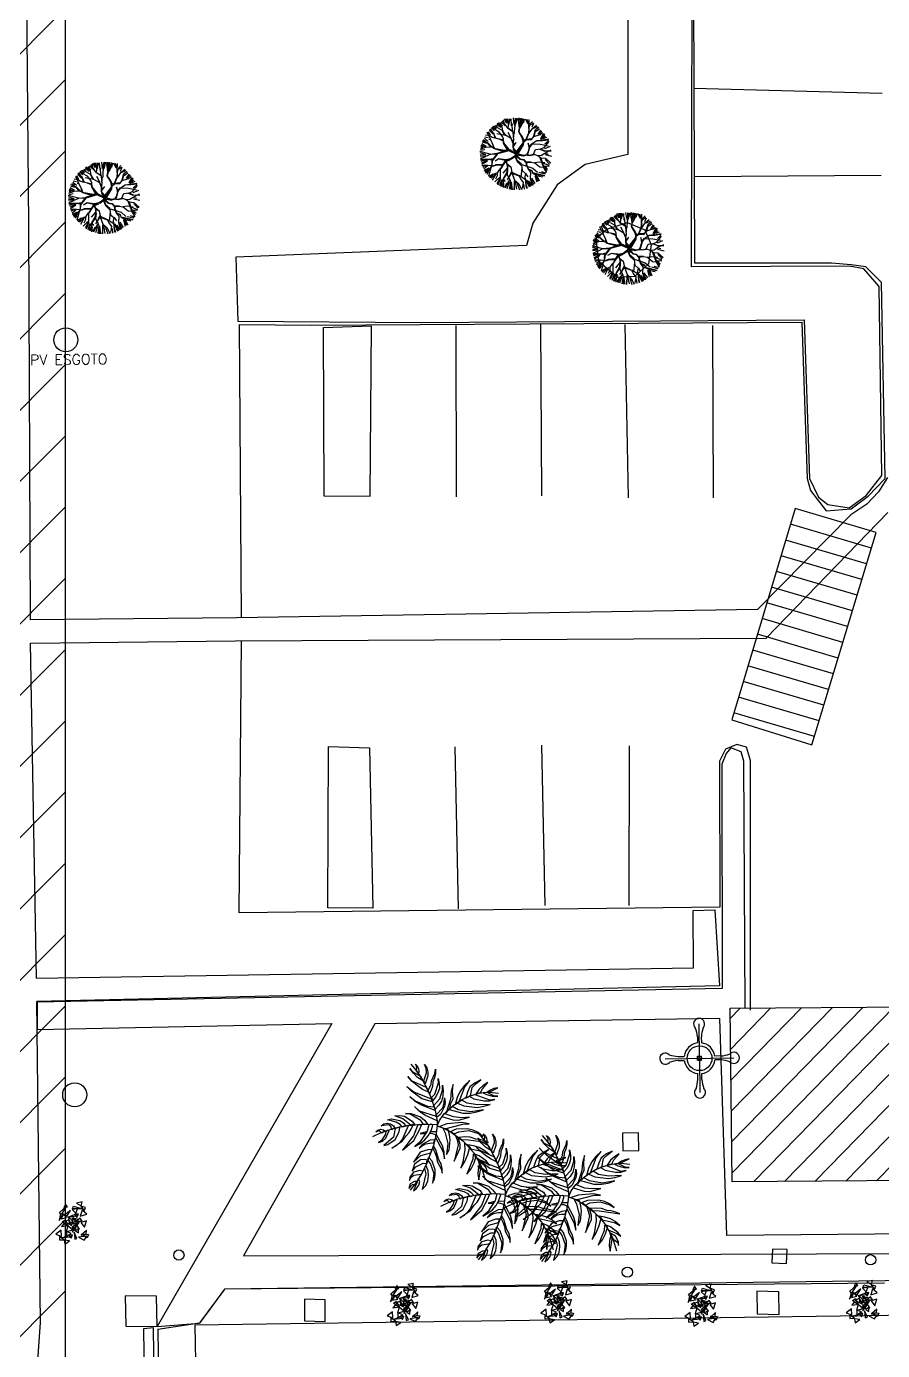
# Model space of a CAD drawing. Header units: metres. Extents: x 341 to 459, y 1341 to 1425.
# Drawn here: x 450.232 to 450.952, y 1418.144 to 1419.257 of the extents above; entities that cross this region are included whole.
import ezdxf

# ---------------------------------------------------------------- set-up
doc = ezdxf.new("R2010")
doc.units = ezdxf.units.M
doc.linetypes.add('CONTINUO', pattern=[0])
for name, color, linetype in [('.', 1, 'Continuous'), ('AVR', 3, 'CONTINUO'), ('B.ACESSO', 8, 'CONTINUO'), ('TORNEIRA', 7, 'CONTINUO')]:
    doc.layers.add(name, color=color, linetype=linetype)
doc.styles.add('ROMANS', font='ROMANS.SHX')

# ---------------------------------------------------------------- blocks, each defined once
blk = doc.blocks.new('VGARB__2')
at = {"color": 252, "true_color": 0x939598}
for points in [[(-39.6, 28.1), (-25.7, 37.1), (-35.2, 41)], [(-10.8, 26.1), (-15.9, 45), (-27.6, 31.8)], [(21.4, 37.7), (2.8, 44), (7.4, 26.9)], [(45.1, 28), (41.3, 42.6), (31.3, 43.1)], [(52.9, 45.1), (41.9, 28.6), (42.8, 49.5)], [(50.9, 19.9), (59.7, 36), (47.6, 44.1)], [(-48.7, 15.5), (-40.5, 28.8), (-51.9, 31.8)], [(-40.2, 6.2), (-32.3, 32.4), (-32.6, 3.9)], [(-30.1, 2.2), (-19.4, 13.5), (-32.3, 18.5)], [(-10.2, 17.2), (-8.1, -10.1), (-18.1, 16.6)], [(-7, 16.3), (-16.9, 20.7), (-16.4, 10)], [(-9.2, -8.4), (9.1, -6.7), (9.1, 7.9)], [(12.9, 3.9), (-7, 3.9), (10.9, 14.8)], [(9.2, 0.3), (2.7, 14.4), (-6.2, 6.6)], [(-5.7, 0.9), (4.3, 12.2), (-0.8, 20.8)], [(3.8, 14.9), (4, 31.4), (-4.6, 25.7)], [(15.9, 1.5), (-0.6, -6.7), (4.7, -20.3)], [(21.6, 2.2), (4.2, 23.3), (27.7, 7.2)], [(30.5, 8.4), (27.1, 23.6), (15.8, 15.5)], [(17.6, 13.6), (15.8, 6.8), (35.4, 2.7)], [(34.2, -16), (29.1, 3), (17.4, -10.3)], [(26.4, 20.6), (32, 11.3), (37.7, 20.3)], [(56.4, 9), (54.1, 15.6), (35.6, 7.7)], [(53.2, -1.8), (43.3, 2.6), (43.9, -8.1)], [(-36, -21.4), (-37.8, -10.7), (-46.4, -17)], [(-22.4, -34.8), (-39.8, -13.7), (-16.3, -29.7)], [(-15.3, -19), (-11.1, -13.4), (-27.9, -2.4)], [(-3.5, -29.6), (-6.9, -14.4), (-18.3, -22.4)], [(-16.4, -24.4), (-18.3, -31.1), (1.3, -35.3)], [(-0.3, -18), (18.2, -10.8), (5.5, -27.4)], [(16, -8.5), (10.7, -22.6), (18.5, -28.8)], [(29.8, -30.1), (41.4, -45.9), (47.5, -29.3)], [(39.1, -0.8), (33.2, -15.2), (47.1, -15.2)], [(50, -0.9), (52.2, -28.2), (42.1, -1.5)], [(57.3, -21.5), (47.7, -34.9), (57.9, -35.1)], [(61.3, -6.4), (58.5, -21.8), (70.2, -20.4)]]:
    blk.add_lwpolyline(points, close=True, dxfattribs=at)
blk = doc.blocks.new('A$C08C43EE7')
at = {"layer": 'AVR', "color": 252, "true_color": 0x939598}
for p, q in [((0.863, 2.594), (0.76, 2.787)), ((0.902, 2.574), (0.779, 2.8)), ((0.841, 2.819), (0.932, 2.606)), ((0.902, 2.826), (1.015, 2.674)), ((0.963, 2.871), (1.023, 2.803)), ((1.03, 2.697), (0.992, 2.774)), ((1.043, 2.761), (1.024, 2.903)), ((1.084, 2.902), (1.228, 2.674)), ((1.276, 2.632), (1.133, 2.928)), ((1.22, 2.939), (1.266, 2.773)), ((1.276, 2.832), (1.256, 2.96)), ((1.276, 2.96), (1.288, 2.839)), ((1.282, 2.651), (1.276, 2.832)), ((1.282, 2.599), (1.301, 2.967)), ((1.398, 2.749), (1.327, 2.96)), ((1.404, 2.754), (1.43, 2.98)), ((1.485, 2.742), (1.568, 2.978)), ((1.485, 2.97), (1.485, 2.742)), ((1.501, 2.561), (1.624, 2.98)), ((1.667, 2.947), (1.697, 2.781)), ((1.785, 2.742), (1.7, 2.973)), ((1.788, 2.841), (1.849, 2.947)), ((1.788, 2.939), (1.788, 2.841)), ((1.791, 2.749), (1.888, 2.922)), ((1.947, 2.894), (1.842, 2.72)), ((1.947, 2.682), (2.001, 2.871)), ((1.958, 2.639), (2.061, 2.864)), ((2.031, 2.705), (2.099, 2.826)), ((2.031, 2.636), (2.167, 2.788)), ((2.182, 2.629), (2.213, 2.765)), ((0.463, 2.148), (0.212, 2.258)), ((0.463, 2.155), (0.238, 2.265)), ((0.508, 2.155), (0.257, 2.29)), ((0.53, 2.174), (0.341, 2.371)), ((0.682, 2.334), (0.41, 2.485)), ((0.593, 2.271), (0.463, 2.341)), ((0.501, 2.531), (0.682, 2.334)), ((0.657, 2.439), (0.521, 2.587)), ((0.576, 2.622), (0.682, 2.454)), ((0.863, 2.548), (0.586, 2.639)), ((0.709, 2.271), (0.593, 2.271)), ((0.721, 2.278), (0.657, 2.439)), ((0.667, 2.697), (0.789, 2.622)), ((0.869, 2.561), (0.709, 2.761)), ((0.882, 2.155), (0.721, 2.278)), ((0.734, 2.761), (0.863, 2.594)), ((1.012, 2.491), (0.869, 2.561)), ((1.012, 2.503), (0.902, 2.574)), ((0.998, 2.445), (1.043, 2.761)), ((0.998, 2.445), (1.05, 2.278)), ((1.05, 2.329), (0.998, 2.445)), ((1.127, 2.496), (1.012, 2.503)), ((1.224, 2.478), (1.012, 2.491)), ((1.05, 2.278), (1.043, 2.058)), ((1.07, 2.045), (1.05, 2.329)), ((1.256, 2.491), (1.127, 2.496)), ((1.301, 2.193), (1.211, 2.355)), ((1.507, 2.252), (1.224, 2.478)), ((1.256, 2.491), (1.282, 2.651)), ((1.276, 2.509), (1.282, 2.464)), ((1.308, 2.433), (1.282, 2.599)), ((1.527, 2.258), (1.308, 2.433)), ((1.494, 2.561), (1.404, 2.754)), ((1.482, 2.296), (1.501, 2.554)), ((1.52, 2.271), (1.494, 2.561)), ((1.63, 1.774), (1.507, 2.252)), ((1.617, 1.962), (1.527, 2.258)), ((1.61, 2.007), (1.72, 2.368)), ((1.649, 1.949), (1.733, 2.393)), ((1.733, 2.393), (1.798, 2.484)), ((1.74, 2.374), (1.881, 2.419)), ((1.758, 2.413), (1.888, 2.426)), ((1.798, 2.484), (1.785, 2.742)), ((1.798, 2.523), (1.958, 2.645)), ((1.803, 2.484), (1.958, 2.639)), ((1.881, 2.419), (2.094, 2.516)), ((2.094, 2.516), (2.416, 2.664)), ((2.101, 2.523), (2.113, 2.606)), ((2.113, 2.09), (2.159, 2.296)), ((2.152, 2.31), (2.216, 2.491)), ((2.159, 2.296), (2.377, 2.4)), ((2.171, 2.336), (2.37, 2.393)), ((2.216, 2.491), (2.267, 2.561)), ((2.267, 2.561), (2.294, 2.735)), ((2.275, 1.91), (2.352, 2.265)), ((2.288, 2.531), (2.44, 2.614)), ((2.334, 2.425), (2.486, 2.576)), ((2.377, 2.4), (2.538, 2.568)), ((2.416, 2.168), (2.538, 2.381)), ((2.435, 2.464), (2.551, 2.548)), ((2.435, 2.451), (2.565, 2.523)), ((2.468, 2.02), (2.578, 2.214)), ((2.478, 2.379), (2.599, 2.485)), ((2.538, 2.381), (2.641, 2.458)), ((2.538, 2.303), (2.667, 2.409)), ((2.569, 2.28), (2.675, 2.356)), ((2.599, 2.228), (2.705, 2.303)), ((2.614, 2.099), (2.72, 2.265)), ((2.623, 2.04), (2.777, 2.246)), ((0.341, 1.697), (0.008, 1.652)), ((0.239, 1.736), (0.013, 1.71)), ((0.026, 1.736), (0.155, 1.743)), ((0.329, 1.724), (0.032, 1.775)), ((0.319, 1.78), (0.054, 1.871)), ((0.316, 1.833), (0.077, 1.943)), ((0.304, 2.008), (0.099, 2.031)), ((0.288, 1.871), (0.107, 1.985)), ((0.283, 2.027), (0.129, 2.09)), ((0.44, 2.068), (0.145, 2.129)), ((0.433, 2.099), (0.175, 2.189)), ((0.463, 2.027), (0.283, 2.027)), ((0.438, 1.743), (0.316, 1.833)), ((0.432, 1.743), (0.329, 1.724)), ((0.458, 2.02), (0.361, 1.949)), ((0.721, 1.659), (0.412, 1.549)), ((0.735, 1.659), (0.419, 1.865)), ((0.632, 1.859), (0.432, 1.743)), ((0.869, 2.148), (0.463, 2.148)), ((0.709, 1.884), (0.463, 2.027)), ((0.657, 1.878), (0.464, 2.02)), ((0.612, 1.749), (0.76, 1.672)), ((0.87, 1.833), (0.632, 1.859)), ((0.857, 1.852), (0.657, 1.878)), ((0.915, 1.852), (0.702, 2.039)), ((0.902, 1.839), (0.709, 1.884)), ((0.967, 1.704), (0.721, 1.659)), ((0.728, 1.64), (0.954, 1.691)), ((1.127, 1.994), (0.869, 2.148)), ((1.037, 1.839), (0.889, 1.839)), ((1.198, 1.917), (0.895, 2.123)), ((1.088, 1.865), (0.902, 1.839)), ((1.063, 1.859), (0.966, 1.704)), ((1.101, 1.865), (0.967, 1.704)), ((1.178, 1.917), (1.088, 1.865)), ((1.185, 1.891), (1.101, 1.865)), ((1.256, 1.91), (1.127, 1.994)), ((1.185, 1.891), (1.263, 1.711)), ((1.231, 1.846), (1.198, 1.917)), ((1.236, 1.936), (1.294, 2.187)), ((1.282, 1.684), (1.236, 1.904)), ((1.294, 1.704), (1.256, 1.91)), ((1.263, 1.929), (1.301, 2.193)), ((1.405, 1.491), (1.276, 1.672)), ((1.391, 1.536), (1.282, 1.684)), ((1.398, 1.562), (1.294, 1.704)), ((1.493, 1.485), (1.63, 1.774)), ((1.493, 1.485), (1.655, 1.756)), ((1.565, 1.562), (1.668, 1.736)), ((1.649, 1.936), (1.617, 1.962)), ((1.655, 1.756), (1.624, 1.929)), ((1.63, 1.968), (1.668, 2.123)), ((1.668, 1.756), (1.649, 1.936)), ((1.668, 1.826), (1.958, 1.994)), ((1.682, 1.787), (1.913, 1.942)), ((1.688, 1.756), (1.971, 1.981)), ((1.94, 1.588), (2.139, 1.665)), ((1.958, 1.994), (2.087, 2.007)), ((1.971, 1.981), (2.139, 1.994)), ((2.011, 1.588), (2.146, 1.665)), ((2.049, 2.007), (2.126, 2.181)), ((2.087, 2.007), (2.113, 2.09)), ((2.139, 1.994), (2.236, 2.032)), ((2.139, 1.665), (2.281, 1.904)), ((2.159, 1.665), (2.397, 1.788)), ((2.236, 2.032), (2.416, 2.168)), ((2.281, 1.904), (2.462, 2.02)), ((2.288, 1.949), (2.468, 2.026)), ((2.404, 1.588), (2.558, 1.795)), ((2.455, 1.607), (2.571, 1.807)), ((2.462, 2.02), (2.623, 2.04)), ((2.558, 1.795), (2.784, 1.955)), ((2.571, 1.795), (2.971, 1.749)), ((2.623, 2.04), (2.81, 2.207)), ((2.66, 2.023), (2.818, 2.129)), ((2.675, 1.909), (2.834, 2.083)), ((2.675, 1.644), (2.963, 1.659)), ((2.72, 1.758), (2.963, 1.697)), ((2.781, 1.864), (2.963, 1.932)), ((2.781, 1.857), (2.97, 1.857)), ((2.781, 1.803), (2.97, 1.811)), ((2.784, 1.955), (2.926, 1.962)), ((2.796, 1.97), (2.886, 2.031)), ((0, 1.562), (0.374, 1.55)), ((0.265, 1.44), (0.001, 1.356)), ((0.393, 1.55), (0.006, 1.582)), ((0.25, 1.381), (0.012, 1.265)), ((0.341, 1.53), (0.023, 1.478)), ((0.228, 1.175), (0.031, 1.152)), ((0.303, 1.195), (0.052, 1.234)), ((0.535, 1.117), (0.232, 1.079)), ((0.412, 1.549), (0.25, 1.381)), ((0.458, 1.305), (0.303, 1.195)), ((0.606, 1.356), (0.406, 1.053)), ((0.599, 1.369), (0.458, 1.305)), ((0.909, 1.24), (0.528, 1.285)), ((0.677, 1.092), (0.535, 1.117)), ((0.689, 1.64), (0.586, 1.362)), ((0.722, 1.633), (0.599, 1.369)), ((0.799, 1.227), (0.677, 1.092)), ((1.037, 1.253), (0.799, 1.227)), ((1.05, 1.246), (0.896, 0.789)), ((1.179, 1.433), (1.005, 1.253)), ((1.186, 1.427), (1.037, 1.253)), ((1.063, 1.253), (1.218, 1.433)), ((1.25, 1.169), (1.147, 1.079)), ((1.218, 1.131), (1.147, 1.072)), ((1.379, 1.511), (1.179, 1.433)), ((1.398, 1.485), (1.186, 1.427)), ((1.263, 1.156), (1.218, 1.131)), ((1.282, 1.337), (1.25, 1.169)), ((1.289, 1.305), (1.263, 1.156)), ((1.493, 1.485), (1.289, 1.305)), ((1.295, 1.33), (1.424, 1.504)), ((1.456, 1.491), (1.295, 1.33)), ((1.501, 1.485), (1.391, 1.536)), ((1.501, 1.485), (1.398, 1.562)), ((1.456, 1.44), (1.411, 1.182)), ((1.493, 1.485), (1.418, 1.169)), ((1.418, 1.169), (1.456, 1.008)), ((1.501, 1.375), (1.444, 1.175)), ((1.444, 1.175), (1.469, 1.021)), ((1.493, 1.485), (1.534, 1.375)), ((1.54, 1.523), (1.527, 1.485)), ((1.527, 1.485), (1.552, 1.381)), ((1.534, 1.375), (1.881, 1.155)), ((1.552, 1.381), (1.565, 1.485)), ((1.565, 1.485), (1.565, 1.562)), ((1.566, 1.504), (1.695, 1.588)), ((1.572, 1.479), (1.669, 1.556)), ((1.579, 1.465), (1.953, 1.175)), ((1.579, 1.433), (1.868, 1.214)), ((1.585, 1.368), (1.579, 1.433)), ((1.862, 1.188), (1.585, 1.368)), ((1.598, 1.453), (1.746, 1.575)), ((1.868, 1.214), (1.617, 1.375)), ((1.669, 1.556), (1.759, 1.588)), ((1.746, 1.575), (1.811, 1.575)), ((1.759, 1.588), (1.959, 1.588)), ((1.811, 1.575), (1.972, 1.459)), ((1.849, 1.556), (1.985, 1.582)), ((1.953, 1.175), (1.862, 1.188)), ((1.881, 1.155), (2.004, 1.149)), ((1.959, 1.588), (2.088, 1.562)), ((1.971, 1.175), (2.036, 1.175)), ((2.004, 1.149), (2.087, 1.046)), ((2.036, 1.175), (2.171, 1.207)), ((2.068, 1.137), (2.113, 1.046)), ((2.074, 1.137), (2.204, 1.2)), ((2.088, 1.562), (2.404, 1.588)), ((2.171, 1.207), (2.416, 1.35)), ((2.198, 1.562), (2.333, 1.556)), ((2.204, 1.2), (2.41, 1.33)), ((2.301, 1.575), (2.397, 1.524)), ((2.397, 1.524), (2.591, 1.511)), ((2.41, 1.33), (2.583, 1.298)), ((2.416, 1.35), (2.565, 1.317)), ((2.423, 1.594), (2.662, 1.62)), ((2.565, 1.317), (2.892, 1.35)), ((2.583, 1.298), (2.848, 1.188)), ((2.829, 1.169), (2.59, 1.285)), ((2.591, 1.511), (2.99, 1.44)), ((2.874, 1.375), (2.603, 1.323)), ((2.662, 1.62), (2.752, 1.614)), ((2.667, 1.515), (2.985, 1.485)), ((2.69, 1.295), (2.97, 1.288)), ((2.72, 1.478), (2.985, 1.394)), ((2.743, 1.538), (3, 1.569)), ((2.758, 1.25), (2.985, 1.243)), ((2.796, 1.144), (2.932, 1.106)), ((2.944, 1.137), (2.829, 1.169)), ((2.957, 1.155), (2.835, 1.182)), ((2.848, 1.188), (2.97, 1.182)), ((2.996, 1.362), (2.874, 1.375)), ((2.892, 1.35), (2.99, 1.317)), ((2.996, 1.343), (2.919, 1.355)), ((0.168, 1.079), (0.058, 1.053)), ((0.232, 1.079), (0.071, 1.034)), ((0.372, 1.061), (0.114, 0.947)), ((0.406, 1.053), (0.129, 0.886)), ((0.361, 1.092), (0.135, 1.085)), ((0.47, 0.905), (0.18, 0.815)), ((0.309, 0.827), (0.18, 0.801)), ((0.364, 0.985), (0.182, 0.848)), ((0.2, 0.776), (0.309, 0.827)), ((0.213, 0.75), (0.451, 0.892)), ((0.478, 0.848), (0.258, 0.705)), ((0.584, 0.697), (0.319, 0.629)), ((0.599, 0.674), (0.349, 0.568)), ((0.606, 0.634), (0.361, 0.518)), ((0.728, 0.886), (0.47, 0.905)), ((0.576, 0.568), (0.53, 0.386)), ((0.683, 1.085), (0.535, 0.989)), ((0.651, 0.698), (0.573, 0.318)), ((0.709, 0.789), (0.586, 0.292)), ((0.696, 0.795), (0.606, 0.634)), ((0.806, 0.827), (0.696, 0.795)), ((0.896, 0.789), (0.722, 0.589)), ((0.851, 0.982), (0.728, 0.886)), ((0.741, 0.879), (0.851, 0.956)), ((0.851, 0.956), (0.786, 0.827)), ((0.877, 0.976), (0.806, 0.827)), ((1.044, 1.06), (0.851, 0.982)), ((1.057, 1.046), (0.877, 0.976)), ((1.121, 0.692), (0.947, 0.486)), ((1.147, 1.072), (1.044, 1.06)), ((1.134, 1.034), (1.057, 1.046)), ((1.154, 0.879), (1.121, 0.692)), ((1.128, 0.705), (1.154, 0.518)), ((1.134, 1.072), (1.154, 0.879)), ((1.154, 0.853), (1.16, 1.066)), ((1.424, 0.563), (1.321, 0.447)), ((1.476, 0.737), (1.418, 0.576)), ((1.418, 0.576), (1.431, 0.415)), ((1.444, 1.001), (1.431, 0.905)), ((1.431, 0.905), (1.463, 0.724)), ((1.463, 0.982), (1.437, 0.911)), ((1.437, 0.911), (1.482, 0.75)), ((1.456, 1.008), (1.534, 0.963)), ((1.469, 1.021), (1.56, 0.976)), ((1.482, 0.75), (1.669, 0.66)), ((1.534, 0.963), (1.779, 0.892)), ((1.56, 0.976), (1.746, 0.918)), ((1.669, 0.66), (1.695, 0.447)), ((1.946, 0.963), (1.708, 0.93)), ((1.779, 0.918), (1.914, 0.808)), ((1.779, 0.892), (1.908, 0.789)), ((1.785, 0.918), (1.946, 0.963)), ((1.908, 0.789), (1.895, 0.466)), ((1.92, 0.801), (2.043, 0.608)), ((2.03, 0.582), (2.043, 0.382)), ((2.043, 0.608), (2.062, 0.415)), ((2.082, 1.04), (2.094, 0.827)), ((2.087, 1.046), (2.377, 0.917)), ((2.094, 0.827), (2.217, 0.731)), ((2.12, 0.827), (2.101, 1.034)), ((2.113, 1.046), (2.37, 0.937)), ((2.217, 0.731), (2.288, 0.505)), ((2.236, 0.711), (2.494, 0.641)), ((2.249, 0.731), (2.507, 0.647)), ((2.359, 0.911), (2.565, 0.769)), ((2.37, 0.937), (2.686, 0.898)), ((2.377, 0.917), (2.706, 0.924)), ((2.432, 0.636), (2.531, 0.485)), ((2.507, 0.647), (2.597, 0.511)), ((2.561, 0.735), (2.629, 0.553)), ((2.565, 0.769), (2.694, 0.602)), ((2.614, 0.788), (2.773, 0.72)), ((2.686, 0.898), (2.789, 0.736)), ((2.706, 0.924), (2.925, 0.994)), ((2.728, 0.894), (2.849, 0.773)), ((2.743, 0.97), (2.948, 1.068)), ((2.766, 0.91), (2.925, 0.91)), ((0.72, 0.531), (0.652, 0.265)), ((0.75, 0.417), (0.698, 0.25)), ((0.838, 0.299), (0.703, 0.215)), ((0.895, 0.288), (0.796, 0.189)), ((1.315, 0.447), (0.838, 0.299)), ((0.902, 0.28), (0.857, 0.166)), ((0.87, 0.312), (1.353, 0.486)), ((0.947, 0.486), (0.928, 0.202)), ((0.986, 0.311), (0.97, 0.099)), ((1.106, 0.348), (1.008, 0.106)), ((1.251, 0.257), (1.054, 0.091)), ((1.302, 0.254), (1.102, 0.034)), ((1.154, 0.518), (1.121, 0.279)), ((1.321, 0.447), (1.302, 0.254)), ((1.455, 0.265), (1.387, 0)), ((1.431, 0.415), (1.515, 0.279)), ((1.515, 0.279), (1.476, 0.131)), ((1.521, 0.279), (1.65, 0.009)), ((1.675, 0.441), (1.604, 0.286)), ((1.611, 0.273), (1.604, 0.002)), ((1.695, 0.447), (1.611, 0.273)), ((1.682, 0.499), (1.675, 0.441)), ((1.695, 0.447), (1.753, 0.299)), ((1.713, 0.273), (1.811, 0.038)), ((1.753, 0.299), (1.998, 0.092)), ((1.895, 0.466), (1.824, 0.137)), ((1.902, 0.265), (2.031, 0.121)), ((2.062, 0.105), (2.036, 0.37)), ((2.043, 0.382), (2.088, 0.112)), ((2.056, 0.415), (2.107, 0.112)), ((2.062, 0.415), (2.326, 0.26)), ((2.114, 0.439), (2.356, 0.318)), ((2.122, 0.334), (2.182, 0.182)), ((2.13, 0.334), (2.235, 0.243)), ((2.273, 0.477), (2.379, 0.356)), ((2.288, 0.505), (2.449, 0.382)), ((2.311, 0.545), (2.478, 0.432))]:
    blk.add_line(p, q, dxfattribs=at)
blk = doc.blocks.new('COQUEIRO')
at = {"color": 3}
for points in [[(22802.4, 37321.9), (22817.1, 37304.4), (22830.8, 37285.1), (22852.3, 37242.4), (22867.9, 37197.9), (22871.8, 37174.6), (22874.7, 37153.3)], [(22873, 37150.2), (22879.9, 37165.7), (22890.6, 37180.2), (22903.3, 37193.8), (22918, 37206.3), (22934.6, 37218), (22953.1, 37227.7), (22971.7, 37234.4), (22990.3, 37239.3), (23009.8, 37242.2), (23027.4, 37241.2), (23044, 37239.3)], [(22873.8, 37153.3), (22847.4, 37155.2), (22794.6, 37152.3), (22768.3, 37148.5), (22741.9, 37141.7), (22717.4, 37133), (22694, 37122.3)], [(22873, 37151.1), (22869.1, 37124), (22862.3, 37096.9), (22841.8, 37043.6), (22828.1, 37018.4), (22813.4, 36995.1), (22796.8, 36973.8)], [(22873, 37151.1), (22890.6, 37144.3), (22909.2, 37134.7), (22943.4, 37108.5), (22958, 37093), (22972.7, 37075.6), (22983.4, 37056.2), (22993.2, 37037.8), (23003.9, 37000)]]:
    blk.add_lwpolyline(points, dxfattribs=at)
for points in [[(22815.1, 37321.9), (22820, 37317), (22823.9, 37310.3), (22824.9, 37302.5), (22823.9, 37295.7), (22818.1, 37303.5), (22819.1, 37310.3), (22818.1, 37316.1)], [(22840.5, 37320.9), (22846.4, 37311.2), (22849.3, 37300.6), (22849.3, 37288.9), (22841.5, 37267.6), (22837.6, 37275.4), (22845.4, 37297.7), (22844.5, 37309.3)], [(22793.7, 37288), (22803.4, 37277.3), (22844.5, 37257.9), (22850.3, 37244.4), (22833.7, 37252.1), (22819.1, 37262.8), (22805.4, 37274.4)], [(22799.5, 37310.3), (22806.4, 37301.5), (22826.9, 37289.9), (22834.7, 37276.3), (22821, 37285.1), (22809.3, 37296.7)], [(22870.8, 37307.4), (22870.8, 37295.7), (22867.9, 37283.1), (22863, 37272.5), (22862, 37259.9), (22858.1, 37249.2), (22853.2, 37238.6), (22849.3, 37249.2), (22858.1, 37265.7), (22859.1, 37275.4), (22868.9, 37295.7)], [(22790.7, 37260.8), (22810.3, 37245.3), (22858.1, 37226), (22861.1, 37217.2), (22831.8, 37226), (22803.4, 37247.3)], [(22877.7, 37281.2), (22880.6, 37267.6), (22880.6, 37254.1), (22876.7, 37241.5), (22869.9, 37229.8), (22861.1, 37220.2), (22859.1, 37229.8), (22867.9, 37238.6), (22878.6, 37269.6)], [(22889.4, 37262.8), (22891.3, 37248.3), (22890.4, 37233.7), (22886.5, 37219.2), (22878.6, 37207.6), (22867.9, 37196.9), (22864, 37206.6), (22881.6, 37225), (22889.4, 37249.2)], [(22918.9, 37264.5), (22913.1, 37245.1), (22911.1, 37223.8), (22898.4, 37186), (22909.2, 37198.6), (22912.1, 37212.2), (22918, 37224.8), (22917, 37245.1)], [(22964.9, 37275.1), (22950.2, 37261.6), (22938.5, 37246.1), (22929.7, 37228.6), (22923.8, 37209.3), (22934.6, 37217), (22951.2, 37257.7)], [(22995.2, 37276.1), (22979.5, 37268.4), (22964.9, 37257.7), (22958, 37243.2), (22953.1, 37226.7), (22966.8, 37232.5), (22971.7, 37255.8), (22982.5, 37266.4)], [(23014.7, 37268.4), (23002, 37260.6), (22990.3, 37250.9), (22981.5, 37237.4), (22994.2, 37241.2), (23000, 37251.9)], [(23042, 37253.8), (23031.3, 37251.9), (23021.5, 37248), (23012.7, 37242.2), (23021.5, 37244.1)], [(22798.5, 37232.8), (22813.2, 37220.2), (22847.4, 37205.6), (22865.9, 37203.7), (22867.9, 37193), (22830.8, 37208.5), (22813.2, 37219.2)], [(22894.3, 37227.9), (22896.2, 37215.3), (22894.3, 37203.7), (22882.6, 37182.4), (22872.8, 37174.6), (22870.8, 37181.4), (22889.4, 37200.8), (22893.3, 37214.3)], [(23020.6, 37208.3), (22985.9, 37207.4), (22957.1, 37212.2), (22942.4, 37220.9), (22930.7, 37213.1), (22947.3, 37205.4), (22984.4, 37200.5), (23003, 37203.4)], [(23033.3, 37221.9), (23019.6, 37219.9), (22979.5, 37235.4), (22962.9, 37231.5), (22975.6, 37223.8), (23003.9, 37218), (23018.6, 37218)], [(23042, 37230.6), (23031.3, 37231.5), (23012.7, 37241.2), (23002, 37240.3), (23010.8, 37235.4), (23031.3, 37229.6)], [(22756.5, 37179.5), (22770.2, 37180.4), (22782.9, 37178.5), (22804.4, 37164.9), (22811.2, 37154.3), (22806.4, 37155.2), (22801.5, 37152.3), (22778.3, 37171.7)], [(22785.8, 37186.2), (22800.5, 37186.2), (22827.8, 37176.6), (22838.6, 37166.9), (22847.4, 37155.2), (22835.7, 37155.2), (22828.8, 37165.9), (22797.6, 37185.3)], [(22811.2, 37204.7), (22823.9, 37193), (22870.8, 37177.5), (22873.8, 37164.9), (22839.6, 37180.4), (22824.9, 37191.1)], [(22962.9, 37173.4), (22939.5, 37172.3), (22918.7, 37174.7), (22893.5, 37185), (22886.7, 37176.3), (22917, 37166.6), (22932.6, 37165.7)], [(23002, 37193.8), (22966.8, 37187.9), (22931.6, 37194.7), (22916, 37203.4), (22907.2, 37195.7), (22944.3, 37185), (22964.9, 37185), (22983.4, 37187.9)], [(22703.8, 37135.9), (22709.6, 37140.7), (22717.4, 37143.6), (22725.3, 37141.7), (22731.1, 37136.8), (22725.3, 37135.9), (22720.4, 37132), (22713.5, 37138.8)], [(22710.6, 37106.8), (22721.4, 37110.7), (22731.1, 37118.4), (22740.9, 37139.7), (22736, 37139.7), (22731.1, 37136.8), (22729.2, 37128.1), (22718.4, 37111.6)], [(22718.4, 37152.3), (22726.2, 37158.1), (22736, 37160.1), (22744.8, 37158.1), (22752.6, 37152.3), (22757.5, 37144.6), (22752.6, 37144.6), (22747.7, 37141.7), (22745.8, 37149.4), (22739.9, 37155.2)], [(22725.3, 37098.1), (22736, 37101), (22756.5, 37114.5), (22768.3, 37135.9), (22770.2, 37147.5), (22757.5, 37144.6), (22752.6, 37121.3)], [(22737, 37168.8), (22747.7, 37171.7), (22770.2, 37166.9), (22780, 37160.1), (22786.8, 37151.4), (22777, 37148.5), (22771.2, 37156.2), (22759.9, 37162)], [(22747.7, 37090.3), (22777, 37110.7), (22787.8, 37125.2), (22795.6, 37133), (22801.5, 37142.6), (22806.4, 37152.3), (22792.7, 37151.4), (22777, 37116.5), (22769.2, 37105.8), (22759.5, 37097.1)], [(22777, 37084.5), (22808.3, 37110.7), (22825.9, 37143.6), (22829.8, 37154.3), (22820, 37154.3), (22807.3, 37124.2)], [(22811.2, 37094.2), (22824.9, 37102), (22837.6, 37111.6), (22848.4, 37123.3), (22856.2, 37137.8), (22861.1, 37152.3), (22856.2, 37155.2), (22850.3, 37154.3), (22845.4, 37136.8), (22824.9, 37105.8)], [(22961.9, 37155), (22941.4, 37158.9), (22900.4, 37156), (22880.8, 37149.2), (22894.5, 37142.4), (22944.3, 37155)], [(22898.4, 37071.7), (22905.3, 37084.3), (22909.2, 37111.4), (22907.2, 37125.9), (22903.3, 37139.5), (22896.5, 37142.4), (22888.7, 37144.3), (22895.5, 37130.8), (22902.3, 37101.7)], [(22999.1, 37120.1), (22986.4, 37130.8), (22972.7, 37137.6), (22957.1, 37141.4), (22925.8, 37140.5), (22911.1, 37134.7), (22919.9, 37127.9), (22932.6, 37133.7), (22961, 37136.6), (22987.3, 37127.9)], [(22823.2, 37090.1), (22832, 37096.9), (22841.8, 37101.7), (22852.5, 37103.6), (22863.3, 37103.6), (22866.2, 37112.4), (22853.5, 37111.4), (22831, 37099.8)], [(22843.9, 37134.2), (22825.9, 37130.3), (22840.9, 37130)], [(22854.6, 37134.5), (22852.5, 37130.6), (22860.3, 37129.8), (22869.1, 37125.9), (22871.1, 37129.8), (22871.1, 37134.7)], [(22892.6, 37059.1), (22891.6, 37077.5), (22887.7, 37094.9), (22870.1, 37127.9), (22868.1, 37123), (22868.1, 37118.2), (22887.7, 37080.4)], [(22918.9, 37052.3), (22936.5, 37088.1), (22936.5, 37098.8), (22930.7, 37118.2), (22922.9, 37125), (22927.7, 37111.4), (22930.7, 37097.8), (22924.8, 37074.6)], [(23014.7, 37102.7), (23003.9, 37107.5), (22991.2, 37111.4), (22979.5, 37112.4), (22963.9, 37118.2), (22948.3, 37119.2), (22932.6, 37118.2), (22940.4, 37112.4), (22959, 37111.4)], [(22937.5, 37032.9), (22948.3, 37051.3), (22957.1, 37070.7), (22962.9, 37091.1), (22948.3, 37101.7), (22949.2, 37084.3), (22943.4, 37049.4)], [(22806.6, 37051.3), (22827.4, 37069.4), (22854.5, 37076.5), (22857.4, 37085.2), (22846.7, 37085.2), (22825.2, 37078.5)], [(22858.4, 36992.2), (22864.2, 37003.9), (22866.2, 37016.5), (22866.2, 37029), (22858.4, 37053.3), (22849.6, 37063.9), (22846.7, 37061), (22845.7, 37057.1), (22853.5, 37045.5), (22862.3, 37019.4)], [(22885.7, 37020.3), (22885.7, 37032.9), (22882.8, 37045.5), (22876.9, 37057.1), (22869.1, 37084.3), (22862.3, 37095.9), (22860.3, 37093), (22860.3, 37088.1), (22866.2, 37077.5), (22870.1, 37064.9), (22872.1, 37052.3), (22882.8, 37032)], [(22954.1, 37016.5), (22965.8, 37031), (22974.6, 37047.5), (22980.5, 37065.9), (22971.7, 37071.7), (22970.7, 37057.1)], [(23014.7, 37070.7), (23002, 37081.4), (22988.3, 37089.1), (22972.7, 37094), (22957.1, 37096.9), (22965.8, 37086.2), (22999.1, 37078.5)], [(23016.6, 37040.7), (23008.8, 37051.3), (22988.3, 37066.8), (22976.6, 37071.7), (22981.5, 37059.1), (23005.9, 37048.4)], [(22794.9, 37001), (22799.8, 37009.7), (22807.6, 37015.5), (22827.1, 37017.4), (22831, 37021.3), (22832, 37026.1), (22824.2, 37028.1), (22806.6, 37023.2), (22795.8, 37009.7)], [(22802.7, 37026.1), (22812.5, 37037.9), (22833, 37048.4), (22843.7, 37047.5), (22843.7, 37052.3), (22846.7, 37056.2), (22835.9, 37058.1), (22826.1, 37057.1), (22809.5, 37045.5)], [(22830, 36975.8), (22839.8, 36986.4), (22845.7, 36999), (22847.6, 37013.5), (22846.7, 37027.1), (22841.8, 37040.7), (22837.9, 37037.8), (22836.9, 37032.9), (22840.8, 37018.4)], [(22986.4, 37000), (22993.2, 37037.8), (22989.3, 37042.6), (22985.4, 37029), (22984.4, 37014.5)], [(23009.8, 37015.5), (23009.8, 37024.2), (23006.9, 37032.9), (23002, 37040.7), (22986.4, 37050.4), (22990.3, 37037.8), (23007.9, 37023.2)], [(22792.9, 36978.7), (22802.7, 36989.3), (22809.5, 36990.3), (22813.4, 36993.2), (22815.4, 36998), (22808.6, 36998), (22796.8, 36991.3)], [(22805.6, 36971.9), (22814.4, 36978.7), (22820.3, 36987.4), (22823.2, 36998), (22819.3, 37005.8), (22818.3, 37001)]]:
    blk.add_lwpolyline(points, close=True, dxfattribs=at)
blk = doc.blocks.new('A$C003F03EF')
at = {"layer": 'TORNEIRA', "color": 4}
for p, q in [((0.376, 0.376), (0.376, 0.7)), ((0.358, 0.578), (0.358, 0.521)), ((0.395, 0.578), (0.395, 0.521)), ((0.053, 0.376), (0.7, 0.376)), ((0.175, 0.395), (0.232, 0.395)), ((0.358, 0.395), (0.395, 0.395)), ((0.358, 0.358), (0.358, 0.395)), ((0.376, 0.376), (0.376, 0.053)), ((0.395, 0.358), (0.395, 0.395)), ((0.578, 0.395), (0.521, 0.395)), ((0.175, 0.358), (0.232, 0.358)), ((0.358, 0.358), (0.395, 0.358)), ((0.578, 0.358), (0.521, 0.358)), ((0.358, 0.175), (0.358, 0.232)), ((0.395, 0.175), (0.395, 0.232))]:
    blk.add_line(p, q, dxfattribs=at)
for radius in [0.117, 0.0185]:
    blk.add_circle((0.376, 0.376), radius, dxfattribs=at)
for centre, radius, start, end in [((0.376, 0.7), 0.0526, 314.3592, 225.6408), ((0.098, 0.566), 0.26, 2.6117, 21.7341), ((0.683, 0.56), 0.288, 159.2137, 176.5604), ((0.376, 0.376), 0.146, 97.2922, 172.7078), ((0.376, 0.376), 0.146, 7.2922, 82.7078), ((0.053, 0.376), 0.0526, 44.3592, 315.6408), ((0.187, 0.655), 0.26, 248.2659, 267.3883), ((0.566, 0.655), 0.26, 272.6117, 291.7341), ((0.7, 0.376), 0.0526, 224.3592, 135.6408), ((0.192, 0.07), 0.288, 93.4396, 110.7863), ((0.376, 0.376), 0.146, 187.2922, 262.7078), ((0.376, 0.376), 0.146, 277.2922, 352.7078), ((0.56, 0.07), 0.288, 69.2137, 86.5604), ((0.07, 0.192), 0.288, 339.2137, 356.5604), ((0.655, 0.187), 0.26, 182.6117, 201.7341), ((0.376, 0.053), 0.0526, 134.3592, 45.6408)]:
    blk.add_arc(centre, radius, start, end, dxfattribs=at)
blk = doc.blocks.new('sde')
at = {"layer": 'B.ACESSO'}
h = blk.add_hatch(dxfattribs=at)
h.set_pattern_fill('ANSI31', color=256, scale=0.004328, angle=0.70135, style=0)
h.set_pattern_definition([(45.7013538, (-125.974071, -600.877505), (-0.0098355417, 0.00959764944), [])])
h.paths.add_polyline_path([(335.1866, 226.82802), (335.18791, 226.71867), (335.62195, 226.72174), (335.62367, 226.83124)])
for p, q in [((334.74461, 227.32161, -0.29202), (334.741, 227.70335, -0.29202)), ((335.1622, 227.29536, -0.29375), (335.16284, 227.51808, -0.29375)), ((335.12205, 227.51753, -0.29375), (335.12209, 227.36596, -0.29375)), ((335.16438, 227.29751, -0.29282), (335.16358, 227.51737, -0.29282)), ((335.28251, 227.40446, -0.28875), (335.16355, 227.40762, -0.28875)), ((335.09518, 227.3597, -0.29375), (335.0776, 227.34698, -0.29375)), ((335.12209, 227.36596, -0.29375), (335.09518, 227.3597, -0.29375)), ((335.28182, 227.35281, -0.28833), (335.16418, 227.35206, -0.28833)), ((335.0776, 227.34698, -0.29375), (335.06228, 227.32277, -0.29375)), ((334.74555, 227.07281, -0.29202), (334.74461, 227.32161, -0.29202)), ((335.06228, 227.32277, -0.29375), (335.05836, 227.30871, -0.29375)), ((335.10219, 227.3133, -0.28341), (335.10894, 227.31905, -0.28341)), ((335.10894, 227.31905, -0.28341), (335.12172, 227.32316, -0.28341)), ((335.12172, 227.32316, -0.28341), (335.13283, 227.31857, -0.28341)), ((335.13283, 227.31857, -0.28341), (335.13692, 227.30919, -0.28341)), ((335.10379, 227.2984, -0.28341), (335.10219, 227.3133, -0.28341)), ((335.13692, 227.30919, -0.28341), (335.13525, 227.29705, -0.28341)), ((335.05836, 227.30871, -0.29375), (334.87497, 227.30127, -0.29375)), ((334.87497, 227.30127, -0.29375), (334.87639, 227.26095, -0.29375)), ((335.11576, 227.28852, -0.28341), (335.10379, 227.2984, -0.28341)), ((335.13525, 227.29705, -0.28341), (335.12655, 227.28915, -0.28341)), ((335.26182, 227.29568, -0.29375), (335.1622, 227.29536, -0.29375)), ((335.25058, 227.29758, -0.29282), (335.16438, 227.29751, -0.29282)), ((335.26287, 227.29646, -0.29282), (335.25058, 227.29758, -0.29282)), ((335.27086, 227.29392, -0.29375), (335.26182, 227.29568, -0.29375)), ((335.2722, 227.29519, -0.29282), (335.26287, 227.29646, -0.29282)), ((335.28056, 227.28295, -0.29375), (335.27086, 227.29392, -0.29375)), ((335.28211, 227.28541, -0.29282), (335.2722, 227.29519, -0.29282)), ((335.12655, 227.28915, -0.28341), (335.11576, 227.28852, -0.28341)), ((335.28433, 227.16183, -0.29282), (335.28211, 227.28541, -0.29282)), ((335.28227, 227.16378, -0.29375), (335.28056, 227.28295, -0.29375)), ((334.87639, 227.26095, -0.29375), (334.99168, 227.26012, -0.29375)), ((334.92266, 227.25853, -0.29282), (335.2318, 227.26047, -0.29282)), ((334.99168, 227.26012, -0.29375), (335.23328, 227.26178, -0.29375)), ((335.06796, 227.15093, -0.28978), (335.06735, 227.25946, -0.28978)), ((335.2318, 227.26047, -0.29282), (335.23518, 227.16184, -0.29282)), ((335.23328, 227.26178, -0.29375), (335.2366, 227.16191, -0.29375)), ((334.87856, 227.07421, -0.29282), (334.87726, 227.25882, -0.29282)), ((334.87726, 227.25882, -0.29282), (334.92266, 227.25853, -0.29282)), ((334.96048, 227.25781, -0.28962), (334.93005, 227.25678, -0.28962)), ((334.93005, 227.25711, -0.28962), (334.93044, 227.15102, -0.28962)), ((334.95979, 227.15079, -0.28962), (334.96048, 227.25781, -0.28962)), ((335.01367, 227.25837, -0.28925), (335.01398, 227.15027, -0.28925)), ((335.12029, 227.259, -0.28754), (335.12246, 227.14964, -0.28754)), ((335.1762, 227.14969, -0.28956), (335.17567, 227.25833, -0.28956)), ((335.23518, 227.16184, -0.29282), (335.23724, 227.15427, -0.29282)), ((335.2366, 227.16191, -0.29375), (335.24237, 227.15001, -0.29375)), ((335.27235, 227.15107, -0.29375), (335.28227, 227.16378, -0.29375)), ((335.27366, 227.15065, -0.29282), (335.28433, 227.16183, -0.29282)), ((335.28592, 227.16253, -0.29202), (335.28012, 227.15353, -0.29202)), ((334.93044, 227.15102, -0.28962), (334.95979, 227.15079, -0.28962)), ((335.23724, 227.15427, -0.29282), (335.24711, 227.14144, -0.29282)), ((335.26161, 227.14345, -0.29375), (335.27235, 227.15107, -0.29375)), ((335.26288, 227.14285, -0.29282), (335.27366, 227.15065, -0.29282)), ((335.28012, 227.15353, -0.29202), (335.27273, 227.14578, -0.29202)), ((335.2277, 227.14292, -0.29055), (335.18761, 227.0097, -0.29343)), ((335.27865, 227.12791, -0.29259), (335.2277, 227.14292, -0.29055)), ((335.27865, 227.12791, -0.29259), (335.2277, 227.14292, -0.29055)), ((335.24237, 227.15001, -0.29375), (335.24817, 227.14539, -0.29375)), ((335.24711, 227.14144, -0.29282), (335.26288, 227.14285, -0.29282)), ((335.24817, 227.14539, -0.29375), (335.26161, 227.14345, -0.29375)), ((335.27273, 227.14578, -0.29202), (335.26277, 227.13903, -0.29202)), ((335.26277, 227.13903, -0.29202), (335.20397, 227.0794, -0.29202)), ((335.20928, 227.06134, -0.29202), (335.28595, 227.14049, -0.29202)), ((335.27566, 227.11801, -0.29246), (335.22472, 227.13302, -0.29042)), ((335.23823, 226.99407, -0.29284), (335.27865, 227.12791, -0.29259)), ((335.27267, 227.10811, -0.29234), (335.22174, 227.12311, -0.2903)), ((335.26968, 227.09821, -0.29221), (335.21876, 227.11321, -0.29018)), ((335.26669, 227.08831, -0.29209), (335.21578, 227.10331, -0.29005)), ((335.2637, 227.07841, -0.29196), (335.2128, 227.09341, -0.28993)), ((335.20397, 227.0794, -0.29202), (334.87554, 227.07417, -0.29202)), ((335.26071, 227.06851, -0.29184), (335.20982, 227.0835, -0.2898)), ((334.87554, 227.07417, -0.29202), (334.74555, 227.07281, -0.29202)), ((335.25772, 227.05861, -0.29171), (335.20684, 227.0736, -0.28968)), ((334.74556, 227.05815, -0.29202), (334.87486, 227.05948, -0.29202)), ((334.87486, 227.05948, -0.29202), (335.20928, 227.06134, -0.29202)), ((334.87713, 226.88819, -0.29282), (334.87853, 227.0595, -0.29282)), ((335.25473, 227.04871, -0.29159), (335.20386, 227.0637, -0.28955)), ((334.74943, 226.847, -0.29202), (334.74556, 227.05815, -0.29202)), ((335.25174, 227.03881, -0.29146), (335.20088, 227.05379, -0.28943)), ((335.24875, 227.02891, -0.29134), (335.1979, 227.04389, -0.2893)), ((335.24576, 227.01901, -0.29121), (335.19492, 227.03399, -0.28918)), ((335.24277, 227.00911, -0.29109), (335.19194, 227.02409, -0.28905)), ((335.18761, 227.0097, -0.29343), (335.23823, 226.99407, -0.29284)), ((335.23978, 226.99921, -0.29096), (335.18896, 227.01418, -0.28893)), ((334.93305, 226.89136, -0.29611), (334.93341, 226.99301, -0.29611)), ((334.93341, 226.99301, -0.29611), (334.95931, 226.99211, -0.29611)), ((334.95931, 226.99211, -0.29611), (334.9614, 226.89112, -0.29611)), ((335.01314, 226.99286, -0.29299), (335.01527, 226.89063, -0.29299)), ((335.06776, 226.99385, -0.29332), (335.06982, 226.89275, -0.29332)), ((335.12293, 226.9935, -0.29353), (335.12282, 226.8927, -0.29353)), ((335.19084, 226.99435, -0.29282), (335.18364, 226.99138, -0.29282)), ((335.18717, 226.99213, -0.29254), (335.18408, 226.98867, -0.29254)), ((335.1935, 226.98954, -0.29254), (335.18717, 226.99213, -0.29254)), ((335.19702, 226.99262, -0.29282), (335.19084, 226.99435, -0.29282)), ((335.19954, 226.98408, -0.29282), (335.19702, 226.99262, -0.29282)), ((335.18364, 226.99138, -0.29282), (335.17985, 226.98371, -0.29282)), ((335.18408, 226.98867, -0.29254), (335.18135, 226.98191, -0.29254)), ((335.19522, 226.98373, -0.29254), (335.1935, 226.98954, -0.29254)), ((335.19606, 226.8283, -0.29254), (335.19522, 226.98373, -0.29254)), ((335.19951, 226.82693, -0.29282), (335.19954, 226.98408, -0.29282)), ((335.17985, 226.98371, -0.29282), (335.18021, 226.89184, -0.29282)), ((335.18135, 226.98191, -0.29254), (335.18166, 226.84052, -0.29254)), ((335.18021, 226.89184, -0.29282), (334.87713, 226.88819, -0.29282)), ((334.9614, 226.89112, -0.29611), (334.93305, 226.89136, -0.29611)), ((335.16333, 226.88966, -0.29396), (335.17705, 226.89001, -0.29396)), ((335.16362, 226.8536, -0.29396), (335.16333, 226.88966, -0.29396)), ((335.17705, 226.89001, -0.29396), (335.17986, 226.84224, -0.29396)), ((334.74943, 226.847, -0.29396), (335.16362, 226.8536, -0.29396)), ((335.17986, 226.84224, -0.29396), (334.74959, 226.83234, -0.29396)), ((335.18166, 226.84052, -0.29254), (334.7498, 226.83189, -0.29254)), ((334.75183, 226.63009, -0.29202), (334.74959, 226.83234, -0.29202)), ((334.7498, 226.83189, -0.29254), (334.74988, 226.81456, -0.29254)), ((335.1866, 226.82802, -0.29433), (335.62367, 226.83124, -0.29433)), ((335.18791, 226.71867, -0.29433), (335.1866, 226.82802, -0.29433)), ((334.74988, 226.81456, -0.29254), (334.93565, 226.81835, -0.29254)), ((334.93565, 226.81835, -0.29254), (334.82556, 226.6274, -0.29254)), ((334.9627, 226.8183, -0.28968), (334.87993, 226.67205, -0.28968)), ((335.18021, 226.82156, -0.28968), (334.9627, 226.8183, -0.28968)), ((335.18456, 226.68493, -0.29068), (335.18021, 226.82156, -0.29068)), ((335.12897, 226.7495, -0.28952), (335.11878, 226.74929, -0.28952)), ((335.11878, 226.74929, -0.28952), (335.11893, 226.73824, -0.28952)), ((335.12913, 226.73837, -0.28952), (335.12897, 226.7495, -0.28952)), ((335.11893, 226.73824, -0.28952), (335.12913, 226.73837, -0.28952)), ((335.62195, 226.72174, -0.29433), (335.18791, 226.71867, -0.29433)), ((335.63268, 226.68897, -0.29068), (335.18456, 226.68493, -0.29068)), ((335.21334, 226.67632, -0.2896), (335.21302, 226.66761, -0.2896)), ((335.22256, 226.67598, -0.2896), (335.21334, 226.67632, -0.2896)), ((335.22224, 226.66727, -0.2896), (335.22256, 226.67598, -0.2896)), ((334.87993, 226.67205, -0.28968), (335.33305, 226.67366, -0.28968)), ((335.21302, 226.66761, -0.2896), (335.22224, 226.66727, -0.2896)), ((334.86791, 226.65093, -0.28945), (334.85212, 226.62966, -0.28945)), ((334.86756, 226.65032, -0.28978), (334.85232, 226.62992, -0.28978)), ((334.86791, 226.65093, -0.28968), (334.85629, 226.63527, -0.28968)), ((335.33275, 226.65689, -0.28968), (334.86791, 226.65093, -0.28968)), ((335.28403, 226.65488, -0.28945), (334.86791, 226.65093, -0.28945)), ((334.80524, 226.64671, -0.28865), (334.80578, 226.62767, -0.28865)), ((334.82498, 226.64663, -0.28865), (334.80524, 226.64671, -0.28865)), ((334.82552, 226.62759, -0.28865), (334.82498, 226.64663, -0.28865)), ((334.91841, 226.64463, -0.28934), (334.91827, 226.63112, -0.28934)), ((334.93147, 226.6442, -0.28934), (334.91841, 226.64463, -0.28934)), ((334.93132, 226.6307, -0.28934), (334.93147, 226.6442, -0.28934)), ((335.21735, 226.64933, -0.28936), (335.20347, 226.64983, -0.28936)), ((335.20347, 226.64983, -0.28936), (335.20368, 226.63553, -0.28936)), ((335.21755, 226.63503, -0.28936), (335.21735, 226.64933, -0.28936)), ((335.75466, 226.64112, -0.28912), (334.84914, 226.62824, -0.28912)), ((335.20368, 226.63553, -0.28936), (335.21755, 226.63503, -0.28936)), ((334.74822, 226.57541, -0.29202), (334.75183, 226.63009, -0.29202)), ((334.80578, 226.62767, -0.28865), (334.82552, 226.62759, -0.28865)), ((334.817, 226.62621, -0.28937), (334.82297, 226.6268, -0.28937)), ((334.8209, 226.31382, -0.28937), (334.817, 226.62621, -0.28937)), ((334.82297, 226.6268, -0.28937), (334.82693, 226.31371, -0.28937)), ((334.82556, 226.6274, -0.29254), (334.85212, 226.62966, -0.29254)), ((334.82582, 226.62601, -0.29018), (334.82952, 226.31806, -0.29018)), ((334.85212, 226.62966, -0.28945), (334.82583, 226.62569, -0.28945)), ((334.84914, 226.62824, -0.28929), (334.85442, 226.34202, -0.28929)), ((334.91827, 226.63112, -0.28934), (334.93132, 226.6307, -0.28934))]:
    blk.add_line(p, q, dxfattribs=at)
for centre, radius in [((334.76787, 227.24928, -0.29034), 0.00757), ((334.77347, 226.77349, -0.29033), 0.00757), ((334.83917, 226.67254, -0.29031), 0.00325), ((335.2752, 226.66954, -0.29011), 0.00325), ((335.12189, 226.66173, -0.29012), 0.00325)]:
    blk.add_circle(centre, radius, dxfattribs=at)
for name, p, xscale, yscale, zscale, rotation in [('A$C08C43EE7', (335.07426, 227.34404, -0.2907), 0.01510945324038358, 0.01510945324038358, 0.01510945324038358, 90.70135376019579), ('A$C08C43EE7', (334.81479, 227.31628, -0.2891), 0.01510945324038358, 0.01510945324038358, 0.01510945324038358, 90.70135376019579), ('A$C08C43EE7', (335.14523, 227.28446, -0.2849), 0.01510945324038358, 0.01510945324038358, 0.01510945324038358, 90.70135376019579), ('A$C003F03EF', (335.14256, 226.77111, -0.29254), 0.06676803810140716, 0.06676803810140716, 0.06676803810140716, 0.7013537601957969), ('COQUEIRO', (329.88974, 218.21838, -0.28666), 0.0002280528540756776, 0.0002280528540756776, 0.0002280528540756776, 0.7013537601957971), ('COQUEIRO', (329.93258, 218.17451, -0.28839), 0.0002280528540756776, 0.0002280528540756776, 0.0002280528540756776, 0.7013537601957971), ('COQUEIRO', (329.97251, 218.17353, -0.29059), 0.0002280528540756776, 0.0002280528540756776, 0.0002280528540756776, 0.7013537601957971), ('VGARB__2', (334.77141, 226.69466, -0.29444), 0.0002164152881936197, 0.0002164152881936197, 0.0002164152881936197, 270.7013537601958), ('VGARB__2', (334.98029, 226.64336, -0.29098), 0.0002164152881936197, 0.0002164152881936197, 0.0002164152881936197, 270.7013537601958), ('VGARB__2', (335.07718, 226.64503, -0.29003), 0.0002164152881936197, 0.0002164152881936197, 0.0002164152881936197, 270.7013537601958), ('VGARB__2', (335.16791, 226.6429, -0.28977), 0.0002164152881936197, 0.0002164152881936197, 0.0002164152881936197, 270.7013537601958), ('VGARB__2', (335.26962, 226.6451, -0.28979), 0.0002164152881936197, 0.0002164152881936197, 0.0002164152881936197, 270.7013537601958)]:
    blk.add_blockref(name, p, dxfattribs=dict(at, xscale=xscale, yscale=yscale, zscale=zscale, rotation=rotation))
at = {"layer": 'B.ACESSO', "insert": (334.74537, 227.23982, -0.48759), "char_height": 0.006492, "width": 0.0633574, "attachment_point": 1, "rotation": 0.70135, "style": 'ROMANS'}
blk.add_mtext('PV ESGOTO', dxfattribs=at)

msp = doc.modelspace()

# ---------------------------------------------------------------- hatches: boundary and pattern name
at = {"layer": '.'}
h = msp.add_hatch(dxfattribs=at)
h.set_pattern_fill('ANSI31', color=3, scale=0.013333)
h.set_pattern_definition([(45, (-177.09403, -473.465306), (-0.0299341871, 0.0299341871), [])])
h.paths.add_polyline_path([(450.2653, 1419.5988), (449.6337, 1419.5988), (449.6337, 1416.9171), (451.1174, 1416.9171), (451.1174, 1417.2517), (450.2653, 1417.2517)])

# ---------------------------------------------------------------- linework, layer by layer
at = {"elevation": -0.3894}
msp.add_lwpolyline([(450.2653, 1419.5988), (449.6337, 1419.5988), (449.6337, 1416.9171), (451.1174, 1416.9171), (451.1174, 1417.2517), (450.2653, 1417.2517)], close=True, dxfattribs=at)

# ---------------------------------------------------------------- block references
at = {"color": 10, "xscale": 1.333333333333339, "yscale": 1.333333333333339, "zscale": 1.333333333333339}
msp.add_blockref('sde', (3.9083, 1115.9943), dxfattribs=at)

doc.saveas('drawing.dxf')
